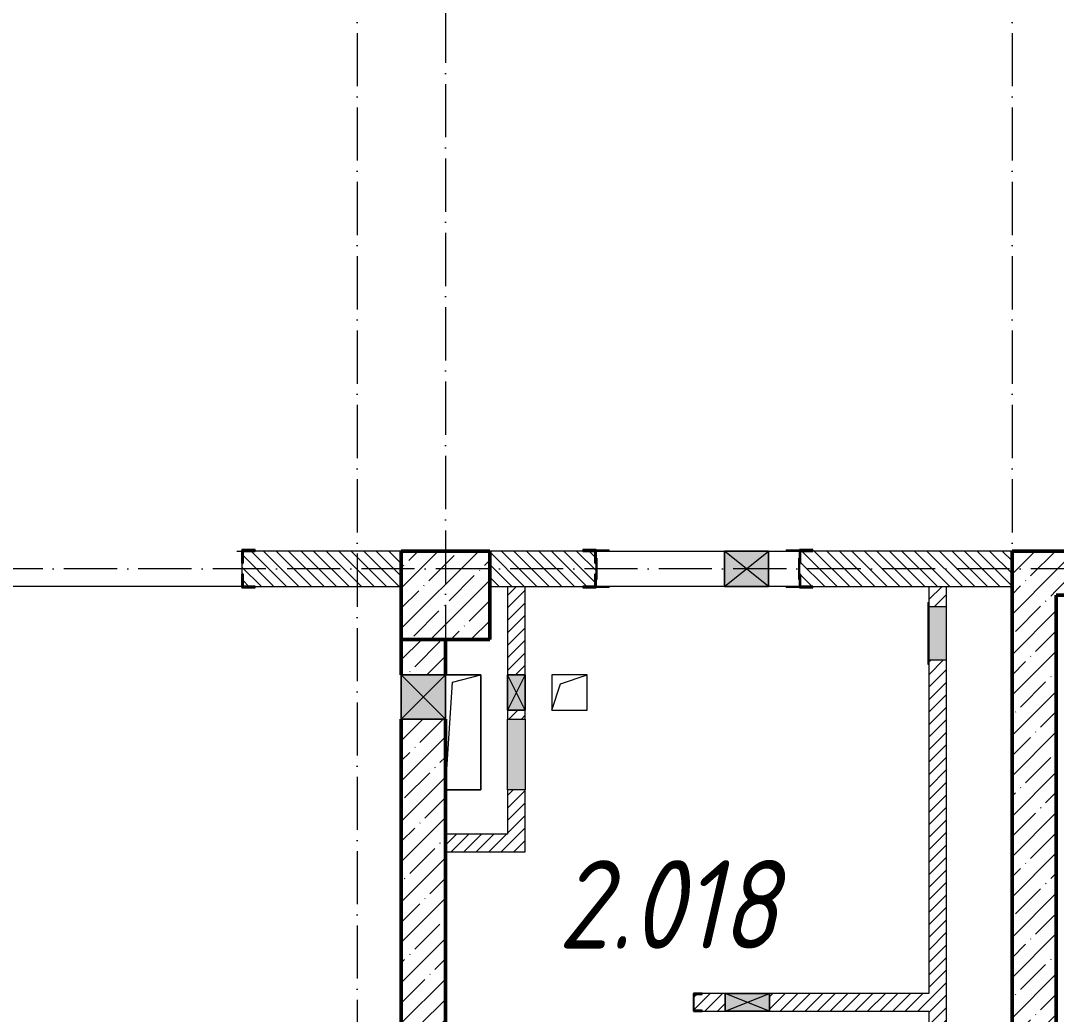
# Model space of a CAD drawing. Header units: millimetres. Extents: x -213536 to 1564669, y -45299 to 942238.
# Drawn here: x 45508 to 51358, y 519579 to 525194 of the extents above; entities that cross this region are included whole.
import ezdxf

# ---------------------------------------------------------------- set-up
doc = ezdxf.new("R2010")
doc.units = ezdxf.units.MM
doc.linetypes.add('50_200_ШТРИХ_1Т_ш5_п1_п1_', pattern=[700, 500, -100, 0, -100])
for name, color, linetype, lineweight in [('3.1) ЖБ окна 1.2 м', 102, 'Continuous', 30), ('A-DETL-GENF-OTLN', 7, 'Continuous', 9), ('A-FLOR-____-OTLN', 7, 'Continuous', 9), ('A-GENM-____-MCUT', 7, 'Continuous', 25), ('A-GENM-____-OTLN', 7, 'Continuous', 9), ('A-GENM-____-OTLN-1', 7, 'Continuous', 25), ('A-GLAZ-____-OTLN', 7, 'Continuous', 9), ('A-WALL-____-MCUT', 7, 'Continuous', 13), ('A-WALL-____-MCUT-2', 7, 'Continuous', 50), ('A-WALL-____-PATT-1', 7, 'Continuous', 9), ('A-WALL-FNSH-MCUT-1', 7, 'Continuous', 9), ('I-WALL-____-OTLN', 7, 'Continuous', 9), ('S-COLS-____-MCUT', 7, 'Continuous', 50), ('S-COLS-____-OTLN', 7, 'Continuous', 9), ('S-GRID-____-OTLN-1', 7, '50_200_ШТРИХ_1Т_ш5_п1_п1_', 9), ('Марки помещений', 7, 'Continuous', 9)]:
    doc.layers.add(name, color=color, linetype=linetype, lineweight=lineweight)
doc.layers.add('A-GLAZ-____-OTLN-1', color=7, linetype='Continuous', lineweight=9, true_color=0xc0c0c0)
doc.styles.add('ISOCPEUR_I_2', font='isocpeui.ttf', dxfattribs={"width": 0.85, "height": 2.3})
pattern_1 = [(135, (-15591.663, 459015.94), (-35.35534, -35.35534), [])]
pattern_2 = [(45, (-15591.66, 459015.94), (-114.04925, 114.04925), []), (45, (-15477.61, 459015.94), (-114.04925, 114.04925), [201.612, -40.322, 3.353, -36.97])]
pattern_3 = [(45, (-15591.663, 459015.94), (-35.35534, 35.35534), [])]

# ---------------------------------------------------------------- blocks, each defined once
blk = doc.blocks.new('BSC_Колонна _Прямоугольная - 500х500-V20-АР1_План отверстий 2 этажа в осях 1-64_Ю-ЯЯ')
at = {"layer": 'S-COLS-____-OTLN'}
h = blk.add_hatch(dxfattribs=at)
h.set_pattern_fill('FP_29', color=256, style=0, pattern_type=2)
h.set_pattern_definition([(45, (-63500, -62931.04), (-114.04925, 114.04925), []), (45, (-63385.95, -62931.04), (-114.04925, 114.04925), [201.613, -40.323, 3.353, -36.97])])
h.paths.add_polyline_path([(-250, -250), (250, -250), (250, 250), (-250, 250)], flags=0)
at = {"layer": 'S-COLS-____-MCUT'}
for p, q in [((250, 250), (-250, 250)), ((-250, 250), (-250, -250)), ((250, -250), (250, 250)), ((-250, -250), (250, -250))]:
    blk.add_line(p, q, dxfattribs=at)
blk = doc.blocks.new('154_Стойка_СКБ_Уголок - СМ-2180_200-28268025-АР1_План отверстий 2 этажа в осях 1-64_Ю-ЯЯ')
at = {"layer": 'A-GENM-____-MCUT'}
for p, q in [((125, 156), (125, 81)), ((200, 156), (125, 156)), ((131, 81), (131, 150)), ((131, 150), (200, 150)), ((200, 150), (200, 156)), ((125, 81), (131, 81)), ((131, 19), (125, 19)), ((125, 19), (125, -56)), ((131, -50), (131, 19)), ((125, -56), (200, -56)), ((200, -50), (131, -50)), ((200, -56), (200, -50))]:
    blk.add_line(p, q, dxfattribs=at)
blk = doc.blocks.new('Стойка_Влож_Полоса боковая - Полоса-28213942-АР1_План отверстий 2 этажа в осях 1-64_Ю-ЯЯ')
at = {"layer": 'A-GENM-____-OTLN'}
for p, q in [((-5, 60), (0, 60)), ((-5, -60), (-5, 60)), ((0, -60), (-5, -60))]:
    blk.add_line(p, q, dxfattribs=at)
blk = doc.blocks.new('Стойка_Влож_Уголок_Опорный - Уголок-28213941-АР1_План отверстий 2 этажа в осях 1-64_Ю-ЯЯ')
at = {"layer": 'A-GENM-____-OTLN'}
for p, q in [((-212, -6), (-212, 0)), ((0, 0), (0, -6)), ((-212, -75), (-212, -6)), ((-212, -6), (-206, -6)), ((-6, -6), (0, -6)), ((0, -6), (0, -75)), ((-212, -75), (-206, -75)), ((-6, -75), (0, -75))]:
    blk.add_line(p, q, dxfattribs=at)
blk = doc.blocks.new('Фахверк_СКБ_Уголок - 200_3960-28268576-АР1_План отверстий 2 этажа в осях 1-64_Ю-ЯЯ')
at = {"layer": 'A-GENM-____-MCUT'}
for p, q in [((200, 156), (125, 156)), ((125, 156), (125, 81)), ((131, 81), (131, 150)), ((131, 150), (200, 150)), ((200, 150), (200, 156)), ((125, 81), (131, 81)), ((131, 19), (125, 19)), ((125, 19), (125, -56)), ((131, -50), (131, 19)), ((125, -56), (200, -56)), ((200, -50), (131, -50)), ((200, -56), (200, -50))]:
    blk.add_line(p, q, dxfattribs=at)
blk = doc.blocks.new('154_Фахверк_СКБ_Швеллер - Тип_100_3960-28331862-АР1_План отверстий 2 этажа в осях 1-64_Ю-ЯЯ')
at = {"layer": 'A-GENM-____-MCUT'}
for p, q in [((175, 50), (125, 50)), ((125, 50), (125, -50)), ((128, 47), (175, 47)), ((128, -47), (128, 47)), ((175, 47), (175, 50)), ((125, -50), (175, -50)), ((175, -47), (128, -47)), ((175, -50), (175, -47))]:
    blk.add_line(p, q, dxfattribs=at)
blk = doc.blocks.new('AR_Отверстие Ниша - Лючок-32403372-АР1_План отверстий 2 этажа в осях 1-64_Ю-ЯЯ')
at = {"layer": 'A-GLAZ-____-OTLN'}
blk.add_hatch(color=256, dxfattribs=at).paths.add_polyline_path([(200, 50), (-200, 50), (-200, -50), (200, -50)], flags=0)
for p, q in [((-200, 50), (200, 50)), ((-200, -50), (-200, 50)), ((200, 50), (200, -50)), ((200, -50), (-200, -50))]:
    blk.add_line(p, q, dxfattribs=at)
blk = doc.blocks.new('AR_Отверстие Ниша - Лючок-32402810-АР1_План отверстий 2 этажа в осях 1-64_Ю-ЯЯ')
at = {"layer": 'A-GLAZ-____-OTLN'}
blk.add_hatch(color=256, dxfattribs=at).paths.add_polyline_path([(150, -50), (150, 50), (-150, 50), (-150, -50)], flags=0)
for p, q in [((150, 50), (-150, 50)), ((-150, 50), (-150, -50)), ((150, -50), (150, 50)), ((-150, -50), (150, -50))]:
    blk.add_line(p, q, dxfattribs=at)
blk = doc.blocks.new('Л_Общий_Лючок - Лючок-29778125-АР1_План отверстий 2 этажа в осях 1-64_Ю-ЯЯ')
at = {"layer": 'A-GLAZ-____-OTLN-1'}
blk.add_hatch(color=256, dxfattribs=at).paths.add_polyline_path([(-24, 0), (324, 0), (324, 6), (-24, 6)], flags=0)
at = {"layer": 'A-GLAZ-____-OTLN'}
for p, q in [((324, 6), (-24, 6)), ((-24, 6), (-24, 0)), ((324, 6), (324, 0))]:
    blk.add_line(p, q, dxfattribs=at)
blk = doc.blocks.new('AR_Отверстие прямоугольное _в стене_ - AR_Отверстие прямоугольное _в стене__ВК-32402728-АР1_План отверстий 2 этажа в осях 1-64_Ю-ЯЯ')
at = {"layer": 'A-GLAZ-____-OTLN'}
blk.add_hatch(color=256, dxfattribs=at).paths.add_polyline_path([(100, 50), (-100, 50), (-100, -50), (100, -50)], flags=0)
at = {"layer": 'A-DETL-GENF-OTLN'}
for p, q in [((-100, -50), (-100, 50)), ((-100, 50), (100, 50)), ((100, 50), (-100, -50)), ((-100, 50), (100, -50)), ((100, 50), (-100, 50)), ((-100, 50), (-100, -50)), ((100, 50), (100, -50)), ((100, -50), (100, 50)), ((100, -50), (-100, -50)), ((-100, -50), (100, -50))]:
    blk.add_line(p, q, dxfattribs=at)
blk = doc.blocks.new('AR_Отверстие прямоугольное _в плите_ - AR_Отверстие прямоугольное _в плите_-30459207-АР1_План отверстий 2 этажа в осях 1-64_Ю-ЯЯ')
at = {"layer": 'A-GENM-____-OTLN'}
for p, q in [((100, 100), (-100, 100)), ((-100, 100), (-100, -100)), ((-50, 50), (100, 100)), ((100, -100), (100, 100)), ((-100, -100), (-50, 50)), ((-100, -100), (100, -100))]:
    blk.add_line(p, q, dxfattribs=at)
blk = doc.blocks.new('AR_Отверстие прямоугольное _в плите_ - AR_Отверстие прямоугольное _в плите_-30459250-АР1_План отверстий 2 этажа в осях 1-64_Ю-ЯЯ')
at = {"layer": 'A-GENM-____-OTLN'}
for p, q in [((100, 325), (-100, 325)), ((-60, 285), (100, 325)), ((100, -325), (100, 325)), ((-100, -325), (-60, 285)), ((-100, -325), (100, -325))]:
    blk.add_line(p, q, dxfattribs=at)
blk = doc.blocks.new('AR_Отверстие прямоугольное _в стене__БезПР - AR_Отверстие прямоугольное _в стене__БезПР-30458034-АР1_План отверстий 2 этажа в осях 1-64_Ю-ЯЯ')
at = {"layer": 'A-GLAZ-____-OTLN-1'}
blk.add_hatch(color=256, dxfattribs=at).paths.add_polyline_path([(125, -125), (125, 125), (-125, 125), (-125, -125)], flags=0)
at = {"layer": 'A-DETL-GENF-OTLN'}
for p, q in [((-125, -125), (-125, 125)), ((-125, 125), (125, 125)), ((125, 125), (-125, -125)), ((-125, 125), (125, -125)), ((125, 125), (-125, 125)), ((-125, 125), (-125, -125)), ((125, 125), (125, -125)), ((125, -125), (125, 125)), ((125, -125), (-125, -125)), ((-125, -125), (125, -125))]:
    blk.add_line(p, q, dxfattribs=at)
blk = doc.blocks.new('AR_Отверстие прямоугольное _в стене__БезПР - AR_Отверстие прямоугольное _в стене__БезПР-36427681-АР1_План отверстий 2 этажа в осях 1-64_Ю-ЯЯ')
at = {"layer": 'A-GLAZ-____-OTLN'}
blk.add_hatch(color=256, dxfattribs=at).paths.add_polyline_path([(125, 100), (-125, 100), (-125, -100), (125, -100)], flags=0)
at = {"layer": 'A-DETL-GENF-OTLN'}
for p, q in [((-125, -100), (-125, 100)), ((-125, 100), (125, 100)), ((125, 100), (-125, -100)), ((-125, 100), (125, -100)), ((125, 100), (-125, 100)), ((-125, 100), (-125, -100)), ((125, 100), (125, -100)), ((125, -100), (125, 100)), ((125, -100), (-125, -100)), ((-125, -100), (125, -100))]:
    blk.add_line(p, q, dxfattribs=at)
at = {"layer": 'A-GLAZ-____-OTLN'}
blk.add_line((125, 100), (-125, 100), dxfattribs=at)
blk = doc.blocks.new('AR_Отверстие прямоугольное _в стене__БезПР - AR_Отверстие прямоугольное _в стене__БезПР-36428202-АР1_План отверстий 2 этажа в осях 1-64_Ю-ЯЯ')
at = {"layer": 'A-GLAZ-____-OTLN'}
blk.add_hatch(color=256, dxfattribs=at).paths.add_polyline_path([(125, 50), (-125, 50), (-125, -50), (125, -50)], flags=0)
at = {"layer": 'A-DETL-GENF-OTLN'}
for p, q in [((-125, -50), (-125, 50)), ((-125, 50), (125, 50)), ((125, 50), (-125, -50)), ((-125, 50), (125, -50)), ((125, 50), (-125, 50)), ((-125, 50), (-125, -50)), ((125, 50), (125, -50)), ((125, -50), (125, 50)), ((125, -50), (-125, -50)), ((-125, -50), (125, -50))]:
    blk.add_line(p, q, dxfattribs=at)
blk = doc.blocks.new('2этаж')
at = {"layer": 'S-GRID-____-OTLN-1', "color": 251, "ltscale": 0.6, "true_color": 0x636466}
for p, q in [((47408.3, 549908.8), (47408.3, 511907.5)), ((51108.3, 549908.8), (51108.3, 511907.5)), ((47908.3, 549620.5), (47908.3, 512048.6)), ((88482.7, 522097), (-20260.4, 522097))]:
    blk.add_line(p, q, dxfattribs=at)

msp = doc.modelspace()

# ---------------------------------------------------------------- hatches: boundary and pattern name
at = {"layer": 'A-WALL-____-PATT-1'}
h = msp.add_hatch(dxfattribs=at)
h.set_pattern_fill('FP_6', color=256, style=0, pattern_type=2)
h.set_pattern_definition(pattern_1)
h.paths.add_polyline_path([(47658.3, 521997), (47658.3, 522197), (46764.3, 522197), (46764.3, 522128), (46758.3, 522128), (46758.3, 522066), (46764.3, 522066), (46764.3, 521997), (46964.3, 521997)], flags=0)
h.paths.add_polyline_path([(44883.3, 521997), (44952.3, 521997), (44952.3, 522066), (44958.3, 522066), (44958.3, 522128), (44952.3, 522128), (44952.3, 522197), (43158.3, 522197), (43158.3, 521997), (44488.2, 521997)], flags=0)
h.paths.add_polyline_path([(42158.3, 521997), (42658.3, 521997), (42658.3, 522197), (42158.3, 522197)], flags=0)
h = msp.add_hatch(dxfattribs=at)
h.set_pattern_fill('FP_6', color=256, style=0, pattern_type=2)
h.set_pattern_definition(pattern_1)
h.paths.add_polyline_path([(49914.3, 521997), (51108.3, 521997), (51108.3, 522197), (49914.3, 522197), (49914.3, 522128), (49908.3, 522128), (49908.3, 522066), (49914.3, 522066), (49914.3, 521998)], flags=0)
h.paths.add_polyline_path([(48158.3, 521997), (48752.3, 521997), (48752.3, 522066), (48758.3, 522066), (48758.3, 522128), (48752.3, 522128), (48752.3, 522197), (48158.3, 522197)], flags=0)
h = msp.add_hatch(dxfattribs=at)
h.set_pattern_fill('FP_13', color=256, style=0, pattern_type=2)
h.set_pattern_definition(pattern_2)
h.paths.add_polyline_path([(51108.3, 514697), (51358.3, 514697), (51358.3, 522197), (51108.3, 522197), (51108.3, 516240.5)], flags=0)
h = msp.add_hatch(dxfattribs=at)
h.set_pattern_fill('FP_13', color=256, style=0, pattern_type=2)
h.set_pattern_definition(pattern_2)
h.paths.add_polyline_path([(53658.3, 521947), (53658.3, 522197), (53158.3, 522197), (53158.3, 521947)], flags=0)
h.paths.add_polyline_path([(51558.2, 521947), (51558.3, 521947), (51558.2, 522197), (51358.3, 522197), (51358.3, 521947)], flags=0)
h = msp.add_hatch(dxfattribs=at)
h.set_pattern_fill('FP_5', color=256, style=0, pattern_type=2)
h.set_pattern_definition(pattern_3)
h.paths.add_polyline_path([(48358.3, 520597), (48358.3, 520847), (48258.3, 520847), (48258.3, 520597)], flags=0)
h.paths.add_polyline_path([(48258.3, 521247), (48358.3, 521247), (48358.3, 521297), (48258.3, 521297)], flags=0)
h.paths.add_polyline_path([(48258.3, 521497), (48358.3, 521497), (48358.3, 521997), (48258.3, 521997)], flags=0)
h = msp.add_hatch(dxfattribs=at)
h.set_pattern_fill('FP_5', color=256, style=0, pattern_type=2)
h.set_pattern_definition(pattern_3)
h.paths.add_polyline_path([(50638.3, 514447), (50738.3, 514447), (50738.3, 514547), (50638.3, 514547)], flags=0)
h.paths.add_polyline_path([(50730.6, 514847), (50738.3, 514847), (50738.3, 516377), (50638.3, 516377), (50638.3, 514847)], flags=0)
h.paths.add_polyline_path([(50697, 516577), (50738.3, 516577), (50738.3, 516997), (50735.3, 516997), (50735.3, 517044), (50641.3, 517044), (50641.3, 516997), (50638.3, 516997), (50638.3, 516577), (50641.3, 516577)], flags=0)
h.paths.add_polyline_path([(50738.3, 517047), (50738.3, 518037), (50638.3, 518037), (50638.3, 517047), (50735.3, 517047)], flags=0)
h.paths.add_polyline_path([(50660.9, 518437), (50738.3, 518437), (50738.3, 518867), (50638.3, 518867), (50638.3, 518437)], flags=0)
h.paths.add_polyline_path([(50738.3, 519367), (50738.3, 521582), (50638.3, 521582), (50638.3, 519367), (50642.8, 519367)], flags=0)
h.paths.add_polyline_path([(50738.3, 521882), (50738.3, 521997), (50638.3, 521997), (50638.3, 521882), (50733.5, 521882)], flags=0)
h = msp.add_hatch(dxfattribs=at)
h.set_pattern_fill('FP_13', color=256, style=0, pattern_type=2)
h.set_pattern_definition(pattern_2)
h.paths.add_polyline_path([(47908.3, 514697), (47908.3, 521247), (47658.3, 521247), (47658.3, 514697)], flags=0)
h.paths.add_polyline_path([(47700, 521497), (47908.3, 521497), (47908.3, 521697), (47658.3, 521697), (47658.3, 521497)], flags=0)
h = msp.add_hatch(dxfattribs=at)
h.set_pattern_fill('FP_5', color=256, style=0, pattern_type=2)
h.set_pattern_definition(pattern_3)
h.paths.add_polyline_path([(47908.3, 520497), (48358.3, 520497), (48358.3, 520597), (47908.3, 520597)], flags=0)
h = msp.add_hatch(dxfattribs=at)
h.set_pattern_fill('FP_5', color=256, style=0, pattern_type=2)
h.set_pattern_definition(pattern_3)
h.paths.add_polyline_path([(49358.3, 519597), (49488.3, 519597), (49488.3, 519697), (49358.3, 519697), (49358.3, 519694), (49311.3, 519694), (49311.3, 519600), (49358.3, 519600)], flags=0)
h.paths.add_polyline_path([(49738.3, 519597), (50638.3, 519597), (50638.3, 519697), (49738.3, 519697)], flags=0)

# ---------------------------------------------------------------- linework, layer by layer
at = {"layer": 'A-FLOR-____-OTLN'}
for p, q in [((47908.3, 521497), (48108.3, 521497)), ((48108.3, 521497), (48108.3, 520847)), ((48108.3, 520847), (47908.3, 520847))]:
    msp.add_line(p, q, dxfattribs=at)
at = {"layer": 'A-WALL-____-MCUT'}
for p, q in [((47658.3, 522197), (46833.3, 522197)), ((48683.3, 522197), (48158.3, 522197)), ((51108.3, 522197), (49983.3, 522197)), ((46758.3, 522128), (46758.3, 522066)), ((48758.3, 522066), (48758.3, 522128)), ((49908.3, 522128), (49908.3, 522066)), ((46833.3, 521997), (47658.3, 521997)), ((48158.3, 521997), (48683.3, 521997)), ((49983.3, 521997), (51108.3, 521997))]:
    msp.add_line(p, q, dxfattribs=at)
at = {"layer": 'A-WALL-____-MCUT-2'}
for p, q in [((51558.3, 522197), (51108.3, 522197)), ((51108.3, 522197), (51108.3, 514697)), ((51358.3, 514697), (51358.3, 521947)), ((51358.3, 521947), (51558.3, 521947)), ((47658.3, 521697), (47658.3, 521497)), ((47908.3, 521497), (47908.3, 521697)), ((47658.3, 521247), (47658.3, 514697)), ((47908.3, 514697), (47908.3, 521247))]:
    msp.add_line(p, q, dxfattribs=at)
at = {"layer": 'A-WALL-FNSH-MCUT-1'}
for p, q in [((48258.3, 521997), (48258.3, 521497)), ((48358.3, 521497), (48358.3, 521997)), ((50638.3, 521997), (50638.3, 521882)), ((50738.3, 521882), (50738.3, 521997)), ((50638.3, 521582), (50638.3, 519697)), ((50738.3, 519367), (50738.3, 521582)), ((48258.3, 521297), (48258.3, 521247)), ((48358.3, 521247), (48358.3, 521297)), ((48258.3, 520847), (48258.3, 520597)), ((48358.3, 520497), (48358.3, 520847)), ((48258.3, 520597), (47908.3, 520597)), ((47908.3, 520497), (48358.3, 520497)), ((49488.3, 519697), (49358.3, 519697)), ((50638.3, 519697), (49738.3, 519697)), ((49358.3, 519597), (49488.3, 519597)), ((49738.3, 519597), (50638.3, 519597)), ((50638.3, 519597), (50638.3, 519367))]:
    msp.add_line(p, q, dxfattribs=at)
at = {"layer": 'I-WALL-____-OTLN'}
for p, q in [((46728.3, 522197), (46758.3, 522197)), ((48758.3, 522197), (49483.3, 522197)), ((49733.3, 522197), (49908.3, 522197)), ((46758.3, 521997), (44958.3, 521997)), ((49483.3, 521997), (48758.3, 521997)), ((49908.3, 521997), (49733.3, 521997))]:
    msp.add_line(p, q, dxfattribs=at)

# ---------------------------------------------------------------- block references
at = {"layer": '3.1) ЖБ окна 1.2 м'}
msp.add_blockref('2этаж', (0, 0), dxfattribs=at)
at = {"layer": 'A-GENM-____-OTLN'}
for name, p, rotation in [('Стойка_Влож_Уголок_Опорный - Уголок-28213941-АР1_План отверстий 2 этажа в осях 1-64_Ю-ЯЯ', (48758.3, 522203), 89.99999999999955), ('Стойка_Влож_Уголок_Опорный - Уголок-28213941-АР1_План отверстий 2 этажа в осях 1-64_Ю-ЯЯ', (49908.3, 521991), 269.9999999999995), ('Стойка_Влож_Полоса боковая - Полоса-28213942-АР1_План отверстий 2 этажа в осях 1-64_Ю-ЯЯ', (48758.3, 522097), 180)]:
    msp.add_blockref(name, p, dxfattribs=dict(at, rotation=rotation))
for name, p in [('Стойка_Влож_Полоса боковая - Полоса-28213942-АР1_План отверстий 2 этажа в осях 1-64_Ю-ЯЯ', (49908.3, 522097)), ('AR_Отверстие прямоугольное _в плите_ - AR_Отверстие прямоугольное _в плите_-30459250-АР1_План отверстий 2 этажа в осях 1-64_Ю-ЯЯ', (48008.3, 521172)), ('AR_Отверстие прямоугольное _в плите_ - AR_Отверстие прямоугольное _в плите_-30459207-АР1_План отверстий 2 этажа в осях 1-64_Ю-ЯЯ', (48608.3, 521397))]:
    msp.add_blockref(name, p, dxfattribs=at)
at = {"layer": 'A-GENM-____-OTLN-1'}
for name, p in [('Фахверк_СКБ_Уголок - 200_3960-28268576-АР1_План отверстий 2 этажа в осях 1-64_Ю-ЯЯ', (46633.3, 522047)), ('154_Стойка_СКБ_Уголок - СМ-2180_200-28268025-АР1_План отверстий 2 этажа в осях 1-64_Ю-ЯЯ', (49783.3, 522047)), ('154_Фахверк_СКБ_Швеллер - Тип_100_3960-28331862-АР1_План отверстий 2 этажа в осях 1-64_Ю-ЯЯ', (49183.3, 519647))]:
    msp.add_blockref(name, p, dxfattribs=at)
at = {"layer": 'A-GENM-____-OTLN-1', "rotation": 180}
msp.add_blockref('154_Стойка_СКБ_Уголок - СМ-2180_200-28268025-АР1_План отверстий 2 этажа в осях 1-64_Ю-ЯЯ', (48883.3, 522147), dxfattribs=at)
at = {"layer": 'A-GLAZ-____-OTLN'}
for name, p, rotation in [('AR_Отверстие прямоугольное _в стене__БезПР - AR_Отверстие прямоугольное _в стене__БезПР-36427681-АР1_План отверстий 2 этажа в осях 1-64_Ю-ЯЯ', (49608.3, 522097), 180), ('Л_Общий_Лючок - Лючок-29778125-АР1_План отверстий 2 этажа в осях 1-64_Ю-ЯЯ', (50638.3, 521582), 90.00000000000006), ('AR_Отверстие Ниша - Лючок-32402810-АР1_План отверстий 2 этажа в осях 1-64_Ю-ЯЯ', (50688.3, 521732), 270.0000000000001), ('AR_Отверстие прямоугольное _в стене__БезПР - AR_Отверстие прямоугольное _в стене__БезПР-30458034-АР1_План отверстий 2 этажа в осях 1-64_Ю-ЯЯ', (47783.3, 521372), 269.9999999999999), ('AR_Отверстие прямоугольное _в стене_ - AR_Отверстие прямоугольное _в стене__ВК-32402728-АР1_План отверстий 2 этажа в осях 1-64_Ю-ЯЯ', (48308.3, 521397), 270), ('AR_Отверстие Ниша - Лючок-32403372-АР1_План отверстий 2 этажа в осях 1-64_Ю-ЯЯ', (48308.3, 521047), 270), ('AR_Отверстие прямоугольное _в стене__БезПР - AR_Отверстие прямоугольное _в стене__БезПР-36428202-АР1_План отверстий 2 этажа в осях 1-64_Ю-ЯЯ', (49613.3, 519647), 180)]:
    msp.add_blockref(name, p, dxfattribs=dict(at, rotation=rotation))
at = {"layer": 'S-COLS-____-OTLN'}
msp.add_blockref('BSC_Колонна _Прямоугольная - 500х500-V20-АР1_План отверстий 2 этажа в осях 1-64_Ю-ЯЯ', (47908.3, 521947), dxfattribs=at)

# ---------------------------------------------------------------- texts
at = {"layer": 'Марки помещений', "insert": (48542.5, 520450.4), "char_height": 500, "width": 737.552, "attachment_point": 1, "style": 'ISOCPEUR_I_2'}
msp.add_mtext('2.018', dxfattribs=at)

doc.saveas('drawing.dxf')
